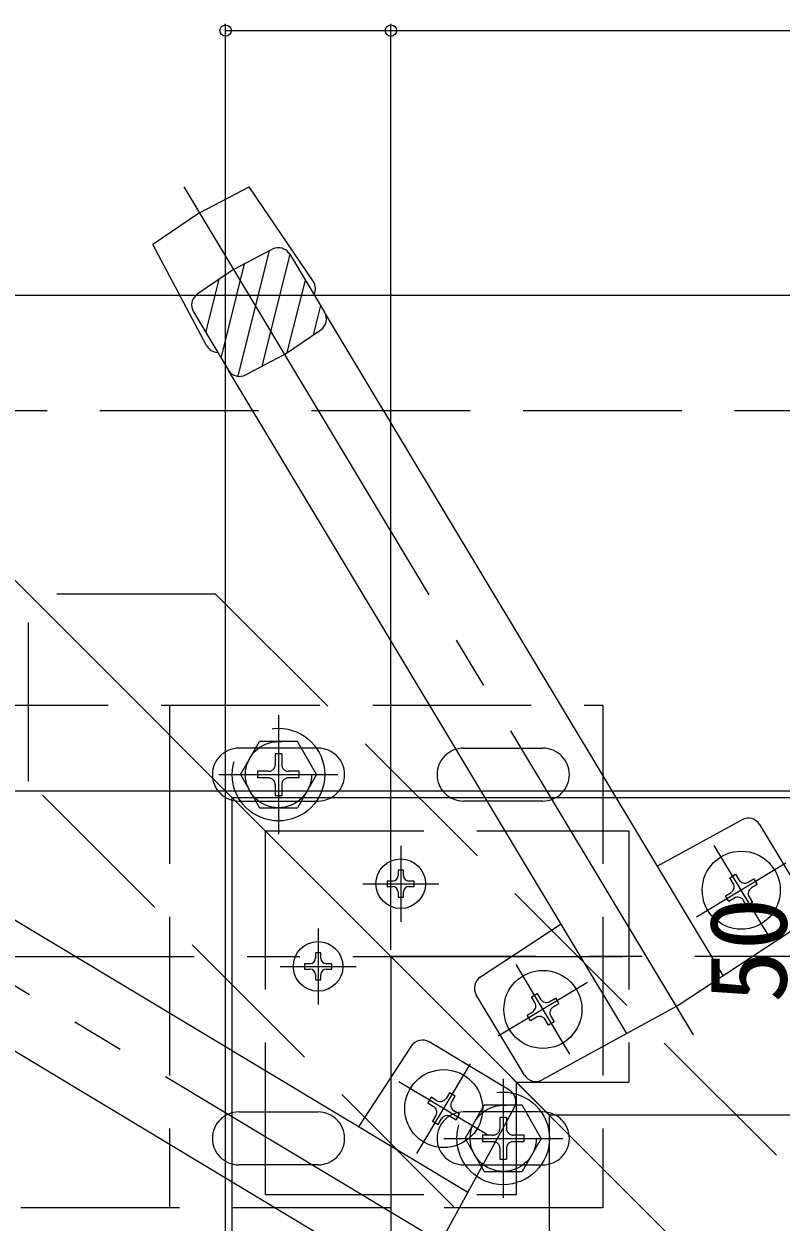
# Model space of a CAD drawing. Units: millimetres, scale not verified. Extents: x -2376 to -396, y -1680 to 1519.
# Drawn here: x -1881.9 to -1767.3, y 905.7 to 1086.8 of the extents above; entities that cross this region are included whole.
import ezdxf
from ezdxf.enums import TextEntityAlignment as Align

# ---------------------------------------------------------------- set-up
doc = ezdxf.new("R2010")
doc.units = ezdxf.units.MM
doc.header["$LTSCALE"] = 8
doc.linetypes.add('CHAIN2', pattern=[12, 9, -1, 1, -1])
doc.linetypes.add('DASHED3', pattern=[4, 3, -1])
for name, color, linetype, lineweight in [('0-4_YKK_12', 2, 'Continuous', 9), ('0-5_YKK_13', 4, 'DASHED3', 9), ('0-6_YKK_D', 6, 'Continuous', 9), ('0-7_YSS_K', 3, 'CHAIN2', 9)]:
    doc.layers.add(name, color=color, linetype=linetype, lineweight=lineweight)
doc.styles.add('ＭＳ ゴシック', font='')
doc.styles.get('ＭＳ ゴシック').set_extended_font_data('MS Gothic')

msp = doc.modelspace()

# ---------------------------------------------------------------- linework, layer by layer
at = {"layer": '0-4_YKK_12'}
for p, q in [((-1726.353, 845.837), (-1926.353, 1045.837)), ((-1926.353, 1045.837), (-1526.353, 1045.837)), ((-1802.353, 921.837), (-1850.353, 969.837)), ((-1741.853, 969.837), (-1850.353, 969.837)), ((-1802.353, 921.837), (-1850.353, 969.837)), ((-1850.353, 861.337), (-1850.353, 969.837)), ((-1741.853, 921.837), (-1802.353, 921.837)), ((-1802.353, 861.337), (-1802.353, 921.837))]:
    msp.add_line(p, q, dxfattribs=at)
at = {"layer": '0-5_YKK_13', "linetype": 'CHAIN2'}
for p, q in [((-1857.674, 1062.221), (-1780.627, 933.993)), ((-1843.353, 982.337), (-1843.353, 964.337)), ((-1942.737, 977.158), (-1814.508, 900.111)), ((-1852.353, 973.337), (-1834.353, 973.337)), ((-1824.853, 962.587), (-1824.853, 951.087)), ((-1769.283, 949.092), (-1777.421, 962.635)), ((-1766.58, 959.932), (-1780.123, 951.795)), ((-1830.603, 956.837), (-1819.103, 956.837)), ((-1837.353, 950.087), (-1837.353, 938.587)), ((-1928.103, 945.837), (-1791.303, 945.837)), ((-1843.103, 944.337), (-1831.603, 944.337)), ((-1799.284, 931.065), (-1807.421, 944.609)), ((-1796.581, 941.906), (-1810.124, 933.768)), ((-1822.421, 916.065), (-1814.284, 929.609)), ((-1811.581, 918.768), (-1825.124, 926.906)), ((-1809.353, 927.337), (-1809.353, 909.337)), ((-1818.353, 918.337), (-1800.353, 918.337))]:
    msp.add_line(p, q, dxfattribs=at)
at = {"layer": '0-5_YKK_13', "linetype": 'Continuous'}
for p, q in [((-1855.307, 1058.282), (-1847.764, 1062.231)), ((-1838.11, 1047.93), (-1847.764, 1062.231)), ((-1855.307, 1058.282), (-1862.336, 1053.475)), ((-1854.24, 1038.238), (-1862.336, 1053.475)), ((-1850.157, 1049.71), (-1844.284, 1052.785)), ((-1849.449, 1033.562), (-1844.712, 1052.561)), ((-1845.795, 1035.091), (-1841.59, 1051.957)), ((-1841.642, 1052.043), (-1836.374, 1043.276)), ((-1850.157, 1049.71), (-1855.628, 1045.969)), ((-1852.032, 1036.327), (-1848.475, 1050.59)), ((-1854.344, 1040.176), (-1852.339, 1048.218)), ((-1842.013, 1037.139), (-1839.278, 1048.108)), ((-1838.068, 1039.837), (-1836.965, 1044.26)), ((-1856.214, 1043.288), (-1850.946, 1034.52)), ((-1776.091, 942.948), (-1836.374, 1043.276)), ((-1842.431, 1036.853), (-1836.959, 1040.595)), ((-1842.431, 1036.853), (-1848.304, 1033.778)), ((-1790.663, 934.192), (-1850.946, 1034.52)), ((-1814.708, 910.147), (-1915.036, 970.43)), ((-1786.042, 959.508), (-1773.244, 966.518)), ((-1770.569, 965.794), (-1763.277, 953.659)), ((-1825.263, 958.887), (-1825.263, 958.067)), ((-1824.443, 958.887), (-1825.263, 958.887)), ((-1824.443, 958.067), (-1824.443, 958.887)), ((-1826.903, 957.247), (-1826.903, 956.427)), ((-1826.083, 957.247), (-1826.903, 957.247)), ((-1822.803, 957.247), (-1823.623, 957.247)), ((-1822.803, 956.427), (-1822.803, 957.247)), ((-1775.068, 957.749), (-1774.211, 958.264)), ((-1774.553, 956.892), (-1775.068, 957.749)), ((-1774.211, 958.264), (-1773.696, 957.407)), ((-1772.324, 957.065), (-1771.466, 957.58)), ((-1770.951, 956.722), (-1771.808, 956.208)), ((-1771.466, 957.58), (-1770.951, 956.722)), ((-1823.463, 895.575), (-1923.791, 955.858)), ((-1826.903, 956.427), (-1826.083, 956.427)), ((-1825.263, 955.607), (-1825.263, 954.787)), ((-1825.263, 954.787), (-1824.443, 954.787)), ((-1824.443, 954.787), (-1824.443, 955.607)), ((-1823.623, 956.427), (-1822.803, 956.427)), ((-1775.752, 955.005), (-1774.895, 955.519)), ((-1775.237, 954.147), (-1775.752, 955.005)), ((-1774.38, 954.662), (-1775.237, 954.147)), ((-1772.151, 954.835), (-1771.636, 953.978)), ((-1772.493, 953.463), (-1773.008, 954.32)), ((-1771.636, 953.978), (-1772.493, 953.463)), ((-1812.81, 942.743), (-1800.613, 950.753)), ((-1783.202, 938.278), (-1763.894, 950.957)), ((-1837.763, 946.387), (-1837.763, 945.567)), ((-1836.943, 946.387), (-1837.763, 946.387)), ((-1836.943, 945.567), (-1836.943, 946.387)), ((-1839.403, 944.747), (-1839.403, 943.927)), ((-1838.583, 944.747), (-1839.403, 944.747)), ((-1839.403, 943.927), (-1838.583, 943.927)), ((-1835.303, 944.747), (-1836.123, 944.747)), ((-1836.123, 943.927), (-1835.303, 943.927)), ((-1835.303, 943.927), (-1835.303, 944.747)), ((-1837.763, 943.107), (-1837.763, 942.287)), ((-1837.763, 942.287), (-1836.943, 942.287)), ((-1836.943, 942.287), (-1836.943, 943.107)), ((-1805.069, 939.722), (-1804.212, 940.238)), ((-1804.212, 940.238), (-1803.697, 939.38)), ((-1806.136, 927.907), (-1813.427, 940.042)), ((-1804.554, 938.865), (-1805.069, 939.722)), ((-1802.324, 939.038), (-1801.467, 939.553)), ((-1800.952, 938.696), (-1801.809, 938.181)), ((-1801.467, 939.553), (-1800.952, 938.696)), ((-1805.753, 936.978), (-1804.896, 937.493)), ((-1805.238, 936.121), (-1805.753, 936.978)), ((-1804.381, 936.636), (-1805.238, 936.121)), ((-1783.202, 938.278), (-1803.461, 927.183)), ((-1802.151, 936.809), (-1801.636, 935.952)), ((-1802.494, 935.437), (-1803.009, 936.294)), ((-1801.636, 935.952), (-1802.494, 935.437)), ((-1823.259, 932.295), (-1831.268, 920.098)), ((-1808.422, 925.62), (-1820.557, 932.912)), ((-1820.238, 924.553), (-1820.753, 923.696)), ((-1819.381, 924.038), (-1820.238, 924.553)), ((-1817.494, 925.238), (-1818.009, 924.38)), ((-1816.636, 924.722), (-1817.494, 925.238)), ((-1817.151, 923.865), (-1816.636, 924.722)), ((-1820.753, 923.696), (-1819.896, 923.181)), ((-1818.794, 902.686), (-1807.698, 922.945)), ((-1815.952, 921.978), (-1816.809, 922.493)), ((-1819.554, 921.809), (-1820.069, 920.952)), ((-1820.069, 920.952), (-1819.212, 920.437)), ((-1819.212, 920.437), (-1818.697, 921.294)), ((-1817.324, 921.636), (-1816.467, 921.121)), ((-1816.467, 921.121), (-1815.952, 921.978))]:
    msp.add_line(p, q, dxfattribs=at)
at = {"layer": '0-5_YKK_13'}
for p, q in [((-1852.867, 1000.636), (-1881.151, 1000.636)), ((-1852.867, 1000.636), (-1743.268, 891.037)), ((-1925.103, 983.837), (-1794.303, 983.837)), ((-1859.853, 983.837), (-1859.853, 907.837)), ((-1794.303, 983.837), (-1794.303, 907.837)), ((-1849.103, 973.337), (-1846.216, 978.337)), ((-1840.489, 978.337), (-1846.216, 978.337)), ((-1837.603, 973.337), (-1840.489, 978.337)), ((-1837.353, 977.337), (-1849.353, 977.337)), ((-1843.853, 976.487), (-1843.853, 974.837)), ((-1842.853, 976.487), (-1843.853, 976.487)), ((-1842.853, 976.487), (-1842.853, 974.837)), ((-1815.353, 977.337), (-1803.353, 977.337)), ((-1849.103, 973.337), (-1846.216, 968.337)), ((-1844.853, 973.837), (-1846.503, 973.837)), ((-1846.503, 973.837), (-1846.503, 972.837)), ((-1844.853, 972.837), (-1846.503, 972.837)), ((-1840.203, 973.837), (-1841.853, 973.837)), ((-1840.203, 972.837), (-1841.853, 972.837)), ((-1837.603, 973.337), (-1840.489, 968.337)), ((-1840.203, 972.837), (-1840.203, 973.837)), ((-1843.853, 971.837), (-1843.853, 970.187)), ((-1842.853, 971.837), (-1842.853, 970.187)), ((-1849.353, 969.337), (-1837.353, 969.337)), ((-1843.853, 970.187), (-1842.853, 970.187)), ((-1803.353, 969.337), (-1815.353, 969.337)), ((-1846.216, 968.337), (-1840.489, 968.337)), ((-1845.353, 964.837), (-1845.353, 909.837)), ((-1845.353, 964.837), (-1790.353, 964.837)), ((-1790.353, 964.837), (-1790.353, 926.837)), ((-1807.353, 926.837), (-1790.353, 926.837)), ((-1807.353, 909.837), (-1807.353, 926.837)), ((-1849.353, 922.337), (-1837.353, 922.337)), ((-1803.353, 922.337), (-1815.353, 922.337)), ((-1815.103, 918.337), (-1812.216, 923.337)), ((-1806.489, 923.337), (-1812.216, 923.337)), ((-1803.603, 918.337), (-1806.489, 923.337)), ((-1809.853, 921.487), (-1809.853, 919.837)), ((-1808.853, 921.487), (-1809.853, 921.487)), ((-1808.853, 921.487), (-1808.853, 919.837)), ((-1810.853, 918.837), (-1812.503, 918.837)), ((-1812.503, 918.837), (-1812.503, 917.837)), ((-1806.203, 918.837), (-1807.853, 918.837)), ((-1806.203, 917.837), (-1806.203, 918.837)), ((-1815.103, 918.337), (-1812.216, 913.337)), ((-1810.853, 917.837), (-1812.503, 917.837)), ((-1809.853, 916.837), (-1809.853, 915.187)), ((-1808.853, 916.837), (-1808.853, 915.187)), ((-1806.203, 917.837), (-1807.853, 917.837)), ((-1803.603, 918.337), (-1806.489, 913.337)), ((-1809.853, 915.187), (-1808.853, 915.187)), ((-1837.353, 914.337), (-1849.353, 914.337)), ((-1815.353, 914.337), (-1803.353, 914.337)), ((-1812.216, 913.337), (-1806.489, 913.337)), ((-1845.353, 909.837), (-1807.353, 909.837)), ((-1794.303, 907.837), (-1925.103, 907.837))]:
    msp.add_line(p, q, dxfattribs=at)
msp.add_lwpolyline([(-1771.552, 862.753), (-1881.151, 972.352), (-1881.151, 1000.636)], dxfattribs=at)
for centre, radius in [((-1843.353, 973.337), 7), ((-1843.353, 973.337), 5), ((-1809.353, 918.337), 7), ((-1809.353, 918.337), 5)]:
    msp.add_circle(centre, radius, dxfattribs=at)
at = {"layer": '0-5_YKK_13', "linetype": 'Continuous'}
for centre, radius in [((-1824.853, 956.837), 3.75), ((-1773.352, 955.864), 5.9), ((-1837.353, 944.337), 3.75), ((-1803.353, 937.837), 5.9), ((-1818.353, 922.837), 5.9)]:
    msp.add_circle(centre, radius, dxfattribs=at)
for centre, radius, start, end in [((-1843.356, 1051.013), 2, 31, 117.63353), ((-1839.768, 1046.811), 2, 333.9747, 34.0188), ((-1854.5, 1044.318), 2, 124.36646, 210.99998), ((-1838.088, 1042.245), 2, 304.36646, 31), ((-1852.474, 1039.176), 2, 207.98119, 268.02528), ((-1849.231, 1035.55), 2, 210.99998, 297.63353), ((-1772.283, 964.763), 2, 31, 118.70938), ((-1826.083, 958.067), 0.82, 270, 0), ((-1823.623, 958.067), 0.82, 180, 270), ((-1775.41, 956.377), 1, 301, 31), ((-1772.839, 957.922), 1, 210.99998, 301), ((-1826.083, 955.607), 0.82, 0, 90), ((-1823.623, 955.607), 0.82, 90, 180), ((-1773.865, 953.805), 1, 31, 120.99998), ((-1771.293, 955.35), 1, 120.99998, 210.99998), ((-1838.583, 945.567), 0.82, 270, 0), ((-1838.583, 943.107), 0.82, 0, 90), ((-1836.123, 945.567), 0.82, 180, 270), ((-1836.123, 943.107), 0.82, 90, 180), ((-1811.713, 941.072), 2, 123.2906, 210.99998), ((-1805.411, 938.35), 1, 301, 31), ((-1802.839, 939.895), 1, 210.99998, 301), ((-1803.866, 935.779), 1, 31, 120.99998), ((-1801.294, 937.324), 1, 120.99998, 210.99998), ((-1821.587, 931.197), 2, 59, 146.70938), ((-1804.421, 928.937), 2, 210.99998, 298.70938), ((-1818.866, 924.896), 1, 239, 329), ((-1816.294, 923.35), 1, 149, 239), ((-1809.452, 923.906), 2, 331.2906, 59), ((-1820.411, 922.324), 1, 329, 59), ((-1817.839, 920.779), 1, 59, 149)]:
    msp.add_arc(centre, radius, start, end, dxfattribs=at)
at = {"layer": '0-5_YKK_13'}
for centre, radius, start, end in [((-1849.353, 973.337), 4, 90, 270), ((-1837.353, 973.337), 4, 270, 90), ((-1815.353, 973.337), 4, 90, 270), ((-1803.353, 973.337), 4, 270, 90), ((-1844.853, 974.837), 1, 270, 0), ((-1841.853, 974.837), 1, 180, 270), ((-1844.853, 971.837), 1, 0, 90), ((-1841.853, 971.837), 1, 90, 180), ((-1849.353, 918.337), 4, 90, 270), ((-1837.353, 918.337), 4, 270, 90), ((-1815.353, 918.337), 4, 90, 270), ((-1803.353, 918.337), 4, 270, 90), ((-1810.853, 919.837), 1, 270, 0), ((-1807.853, 919.837), 1, 180, 270), ((-1810.853, 916.837), 1, 0, 90), ((-1807.853, 916.837), 1, 90, 180)]:
    msp.add_arc(centre, radius, start, end, dxfattribs=at)
at = {"layer": '0-6_YKK_D'}
for p, q in [((-1851.353, 861.537), (-1851.353, 1086.837)), ((-1851.353, 1085.837), (-1826.353, 1085.837)), ((-1826.353, 946.837), (-1826.353, 1086.837)), ((-1826.353, 946.837), (-1826.353, 1086.837)), ((-1826.353, 1085.837), (-1726.353, 1085.837)), ((-1742.053, 970.837), (-2047.353, 970.837))]:
    msp.add_line(p, q, dxfattribs=at)
for centre in [(-1851.353, 1085.837), (-1826.353, 1085.837), (-1826.353, 1085.837)]:
    msp.add_circle(centre, 0.85, dxfattribs=at)
at = {"layer": '0-7_YSS_K', "linetype": 'DASHED3'}
msp.add_line((-1526.353, 1028.337), (-1908.853, 1028.337), dxfattribs=at)
at = {"layer": '0-7_YSS_K'}
for p, q in [((-1826.353, 945.837), (-1826.353, 567.837)), ((-1516.352, 945.837), (-1826.353, 945.837))]:
    msp.add_line(p, q, dxfattribs=at)

# ---------------------------------------------------------------- texts
at = {"layer": '0-6_YKK_D', "color": 4, "style": 'ＭＳ ゴシック'}
msp.add_text('50', height=11.73, rotation=90, dxfattribs=at).set_placement((-1762.953, 938.797), align=Align.BOTTOM_LEFT)

doc.saveas('drawing.dxf')
